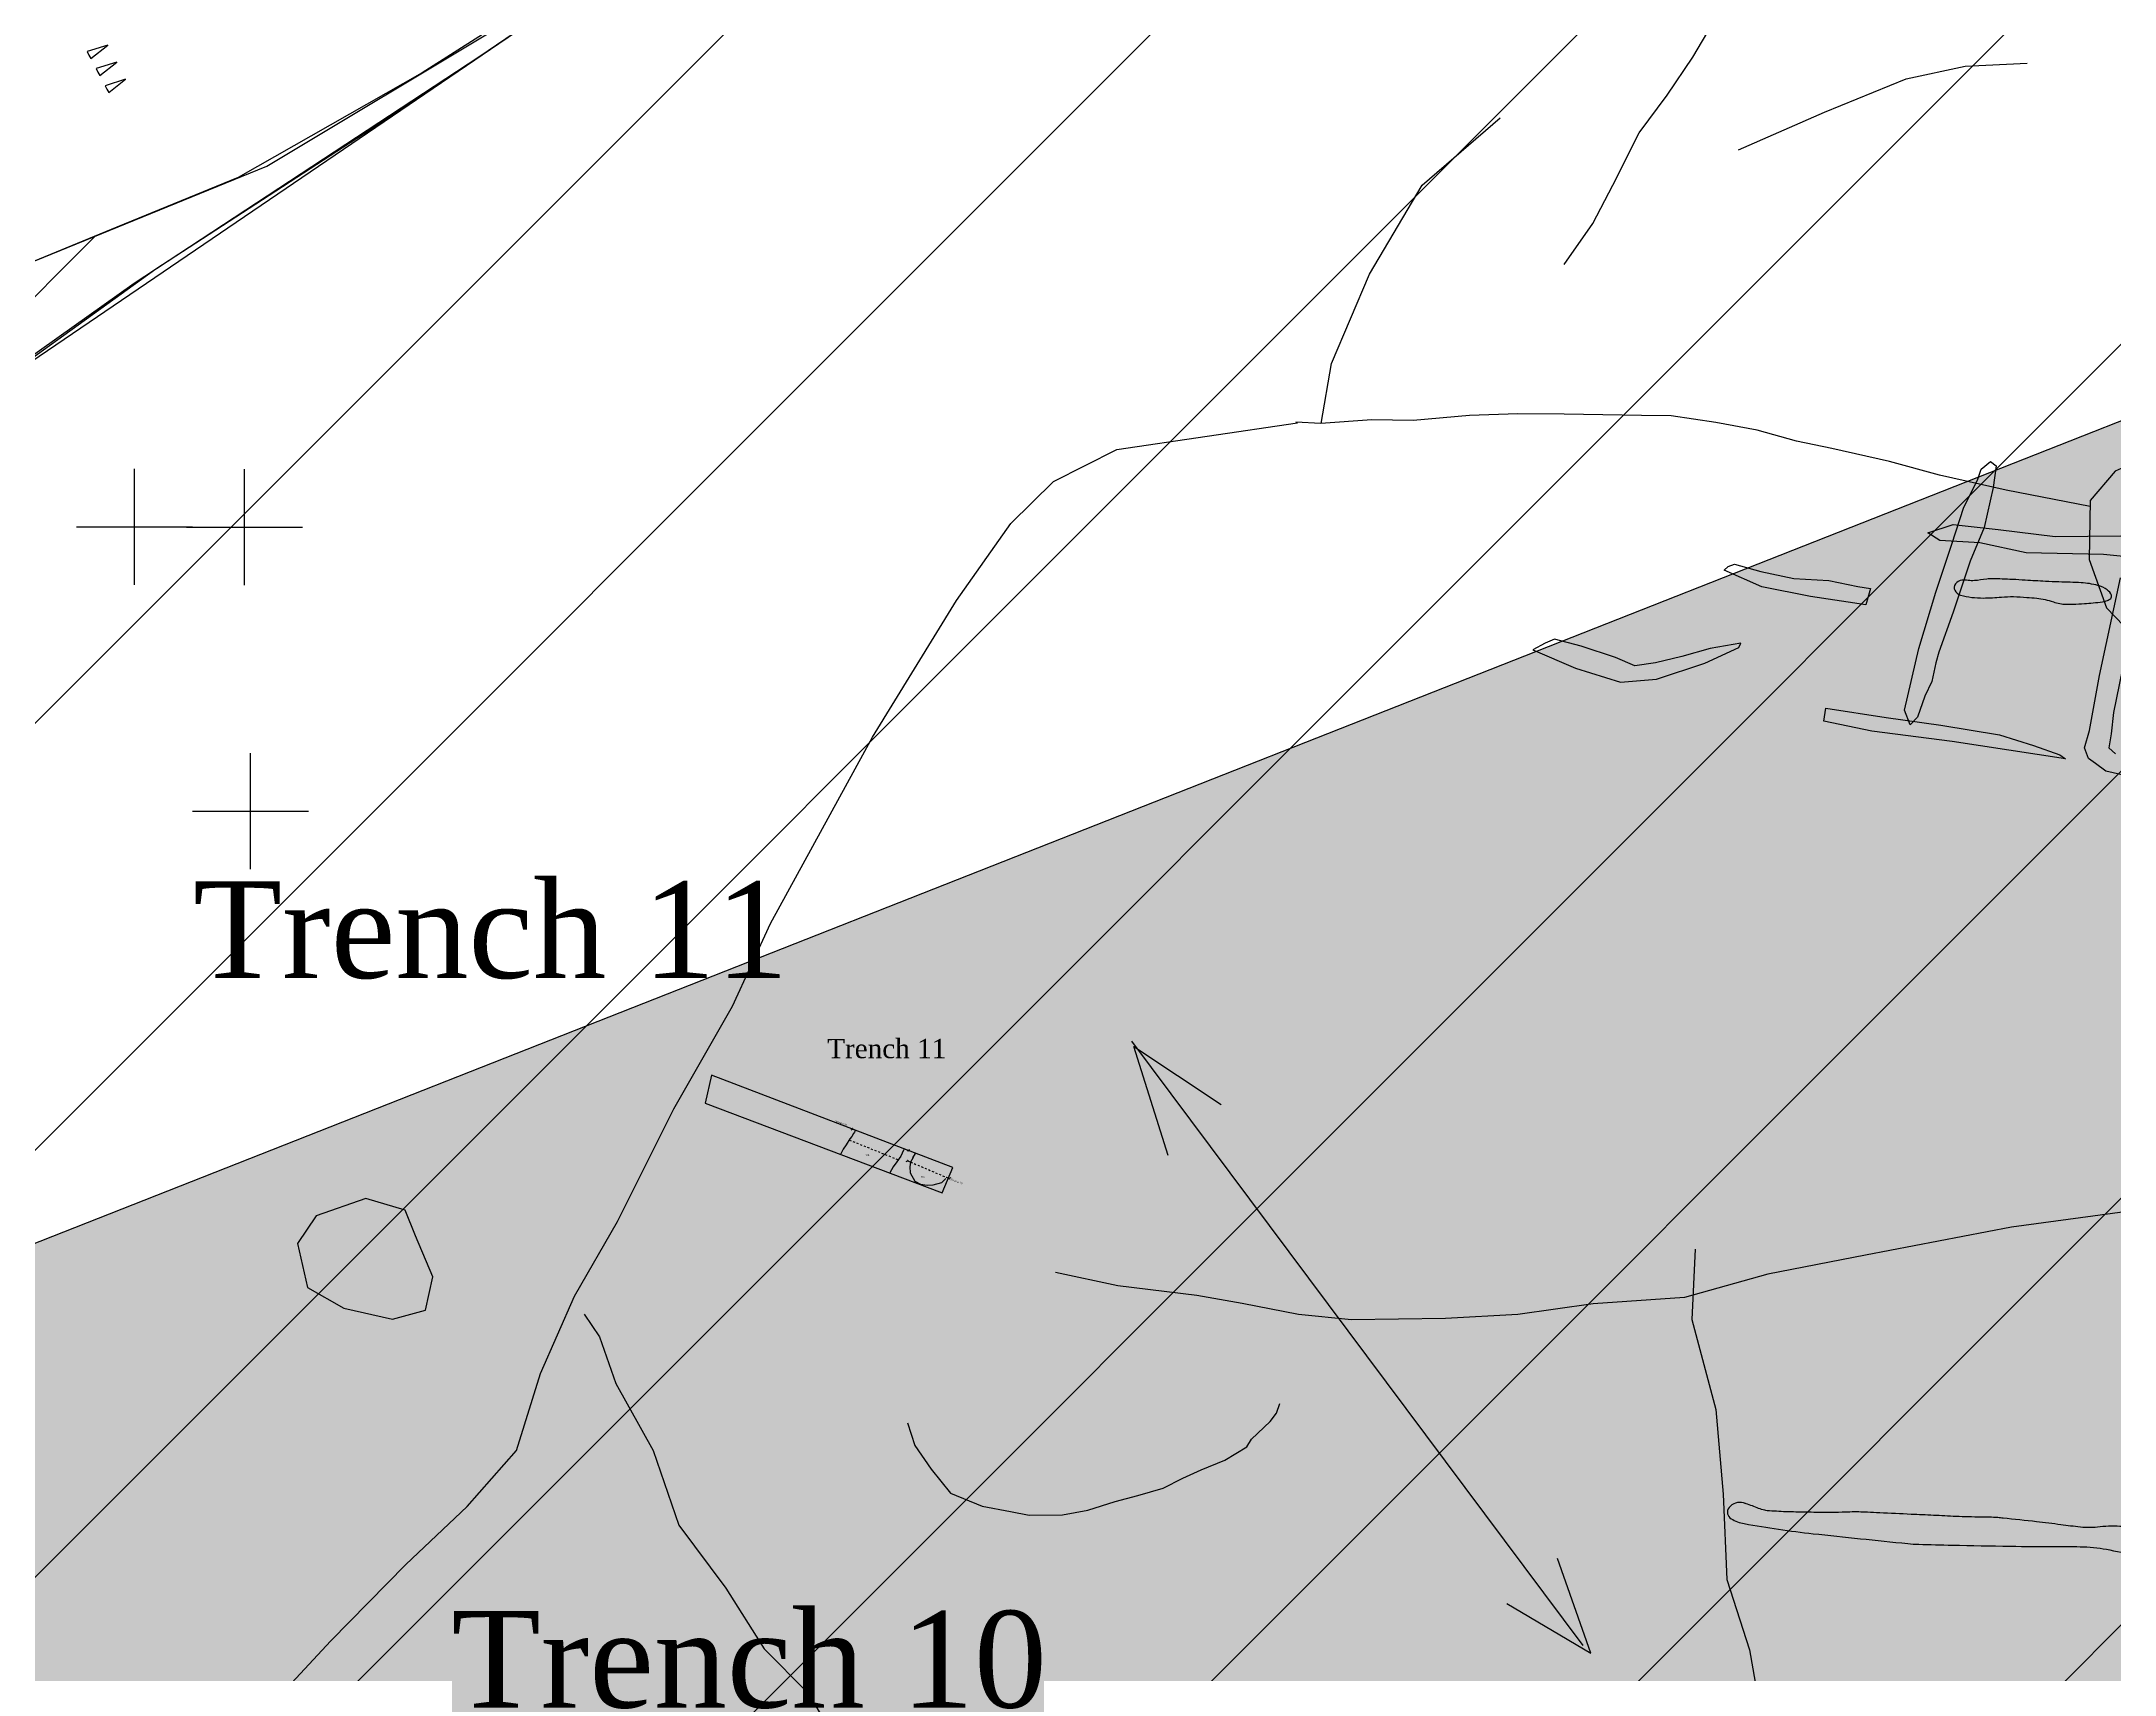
# Model space of a CAD drawing. Header units: feet. Extents: x 442639 to 445151, y 513727 to 516000.
# Drawn here: x 443395.2 to 443502.5, y 515028.6 to 515113.1 of the extents above; entities that cross this region are included whole.
import ezdxf

# ---------------------------------------------------------------- set-up
doc = ezdxf.new("R2010")
doc.units = ezdxf.units.FT
doc.header["$MEASUREMENT"] = 0
doc.header["$PDMODE"] = 2
doc.header["$PDSIZE"] = 3
doc.linetypes.add('DASHDOT', pattern=[1, 0.5, -0.25, 0, -0.25])
doc.layers.get('0').update_dxf_attribs({"linetype": 'CONTINUOUS'})
for name, color, linetype in [('AI', 14, 'CONTINUOUS'), ('CM1', 8, 'CONTINUOUS'), ('CROPMARKS', 5, 'CONTINUOUS'), ('CROPMARKSII', 7, 'CONTINUOUS'), ('FEATURES', 7, 'CONTINUOUS'), ('FIELDBOUNDARY', 82, 'CONTINUOUS'), ('FW_AREA97', 8, 'CONTINUOUS'), ('GEOAREA', 4, 'CONTINUOUS'), ('HACHURE', 7, 'CONTINUOUS'), ('HEADINGS1', 7, 'CONTINUOUS'), ('MEDPOT', 72, 'CONTINUOUS'), ('PDA', 1, 'CONTINUOUS'), ('PDA2000', 6, 'CONTINUOUS'), ('PHASE3A', 7, 'CONTINUOUS'), ('PLANNINGAREA', 7, 'CONTINUOUS'), ('TRENCH', 1, 'CONTINUOUS')]:
    doc.layers.add(name, color=color, linetype=linetype)
doc.styles.get("Standard").update_dxf_attribs({"font": 'times.ttf', "height": 2})

# ---------------------------------------------------------------- blocks, each defined once
blk = doc.blocks.new('A$CD1F4')
blk.add_lwpolyline([(0.76, 0.49), (0.56, 0.26), (0.01, 0.26)])
for points in [[(0.01, 0.26), (0.76, 0.49), (0.56, 0.26)], [(0.01, 0.26), (0.56, 0.26), (0.76, 0.01)]]:
    blk.add_solid(points)

msp = doc.modelspace()

# ---------------------------------------------------------------- hatches: boundary and pattern name
at = {"layer": 'FW_AREA97', "ltscale": 100}
h = msp.add_hatch(dxfattribs=at)
h.set_pattern_fill('ANSI31', color=8, scale=125, style=0)
h.paths.add_polyline_path([(443587.98, 515216.42), (443587.01, 515217.52), (443572.6, 515207.83), (443554.94, 515197.49), (443537.91, 515187.54), (443512.94, 515172.36), (443493.96, 515160.98), (443460.41, 515139.8), (443431.98, 515122.34), (443414.9, 515111.47), (443405.38, 515106.05), (443399.1, 515103.48), (443393.6, 515101.23), (443388.41, 515100.39), (443382.73, 515099.19), (443382.07, 515096.91), (443382.4, 515095.15), (443383.54, 515088.92), (443383.56, 515083.88), (443382.19, 515078.12), (443381.03, 515073.43), (443384.22, 515057.63), (443318.71, 515029.56), (443254, 515002.67), (443234.43, 514993.64), (443208.08, 514982), (443180.76, 514970.83), (443151.71, 514959.13), (443125.98, 514948.74), (443135.65, 514903.45), (443139.61, 514884.67), (443178.62, 514701.91), (443209.06, 514703.71), (443226.82, 514704.52), (443230.58, 514708.16), (443242.22, 514710.21), (443252.61, 514710.95), (443261.81, 514711.15), (443272.89, 514709.47), (443279.94, 514710.57), (443284.83, 514712.06), (443293.88, 514712.38), (443306.49, 514711.4), (443312.9, 514711.58), (443321.46, 514712.02), (443331.49, 514712.65), (443343.24, 514714.16), (443419.66, 514722.59), (443437.93, 514724.52), (443451.34, 514726.38), (443463.09, 514728.09), (443474.14, 514729.71), (443483.15, 514730.81), (443493.31, 514731.46), (443499.82, 514717.34), (443505.96, 514717.73), (443516.9, 514718.8), (443528.37, 514721.11), (443537.76, 514722.36), (443555.62, 514723.33), (443565.19, 514722.57), (443571.9, 514721.98), (443575.66, 514722.2), (443577.3, 514722.3), (443621.21, 514712.31), (443656.08, 514706.29), (443682.6, 514701.88), (443707.12, 514697.61), (443718.23, 514696.19), (443714.65, 514598.29), (443713.04, 514556.32), (443712.42, 514504.67), (443712.31, 514456.32), (443712.23, 514418.29), (443716.39, 514403.7), (443727.18, 514401.07), (443733.59, 514379.74), (443741.52, 514358.02), (443744.91, 514351.83), (443767.7, 514356.86), (443784.61, 514360.77), (443804.5, 514365.45), (443826.87, 514370.79), (443845.14, 514375.04), (443861.88, 514378.9), (443915.08, 514200), (443906.52, 514038.62), (443921, 514037.3), (443931.51, 514036.69), (443947.55, 514036.81), (443967.07, 514036.93), (443981.75, 514037.93), (444001.14, 514037.55), (444024.02, 514034.04), (444038.94, 514033.83), (444056.89, 514033.62), (444074.8, 514033.06), (444089.09, 514031.85), (444101.61, 514031.79), (444113.95, 514032.79), (444123.01, 514034.11), (444123.49, 514029.37), (444179.61, 514028.12), (444375.8, 514023.78), (444377.95, 514033.21), (444378.25, 514062.76), (444378.09, 514070.07), (444377.95, 514077.67), (444378.36, 514088.65), (444378.86, 514096.5), (444379.9, 514103.88), (444382.11, 514122.09), (444382.78, 514132.46), (444385.05, 514147.01), (444387.53, 514164.56), (444389.71, 514186.92), (444391.96, 514209.43), (444393.19, 514220.45), (444393.63, 514228.98), (444395.34, 514261.94), (444396.72, 514283.83), (444397.38, 514301.94), (444396.77, 514312.79), (444397.09, 514320.18), (444397.47, 514332.25), (444395.48, 514362.22), (444394.14, 514387.13), (444391.23, 514408.39), (444396.92, 514413.69), (444401.22, 514435.02), (444402.77, 514457.91), (444405.47, 514495.24), (444410.11, 514529.55), (444417.17, 514561.61), (444433.17, 514600.37), (444445.84, 514629.85), (444455.11, 514659.04), (444464.29, 514692.27), (444472.22, 514718.6), (444475.44, 514733.88), (444488.39, 514761.65), (444498.75, 514784.17), (444527.77, 514804.41), (444584.34, 514844.97), (444588.42, 514851.99), (444592.66, 514859.27), (444594.77, 514862.5), (444596.98, 514866.39), (444598.72, 514870.61), (444611.21, 514897.78), (444621.23, 514922.34), (444629.07, 514942.42), (444635.48, 514956.79), (444636.39, 514966.77), (444638.56, 514973.33), (444644.32, 514984.92), (444649.1, 514996.08), (444581.11, 515024.08), (444596.39, 515068.32), (444336.75, 515100), (444319.51, 515100.56), (444303.71, 515101.47), (444281.57, 515103.67), (444245.74, 515107.23), (444205.94, 515110.68), (444194.37, 515112.26), (444162.32, 515117.02), (444139.13, 515119.15), (444119.95, 515119.97), (444093.77, 515121.63), (444085.46, 515122.11), (444057.94, 515138.01), (444004.9, 515142.77), (444002.01, 515131.64), (444000, 515122.42), (443999.07, 515110.47), (443998.89, 515097.84), (443997.84, 515086.91), (443992.67, 515065.27), (443985.83, 515030.17), (443974.5, 514977.22), (443969.91, 514974.09), (443965.16, 514973.73), (443962.39, 514975.36), (443950.05, 514978.69), (443943.97, 514976.45), (443795.15, 514953.04), (443786.9, 514952.36), (443728.66, 514937.26), (443713.62, 514985.75), (443699.92, 514992.36), (443696.24, 515003), (443692.28, 515017.76), (443687.48, 515027.81), (443679.88, 515041.36), (443672.69, 515053.24), (443666.54, 515059.22), (443649.37, 515102.32), (443639.18, 515121.19), (443626.88, 515153.74), (443593.81, 515207.04)])
at = {"layer": 'GEOAREA', "ltscale": 100}
h = msp.add_hatch(color=256, dxfattribs=at)
h.paths.add_polyline_path([(443360, 514713.43), (443420, 514713.43), (443420, 514513.43), (443360, 514513.43)])
h.paths.add_polyline_path([(443161.3, 514956.17), (443259.24, 514712.97), (443265.02, 514715.53), (443265.35, 514714.69), (443282.2, 514714.85), (443293.91, 514714.21), (443300.25, 514713.29), (443301.92, 514714.04), (443221.12, 514915.56), (443333.24, 514960.74), (443427.48, 514725.7), (443429.23, 514726.39), (443429.6, 514725.69), (443440.81, 514730.09), (443442.16, 514728.53), (443447.24, 514730.42), (443448.24, 514728.6), (443453.83, 514728.86), (443486.12, 514741.69), (443389.25, 514983.38), (443400.11, 514987.7), (443388.72, 515022.13), (443384.68, 515039.8), (443386.19, 515044.84), (443385.55, 515046.68)])
h.paths.add_polyline_path([(443475.55, 514974.96), (443494.04, 514982.2), (443528.27, 514895.27), (443598.68, 514934.88), (443568.37, 515011.26), (443605.44, 515025.95), (443633.22, 514955.52), (443668.45, 514975.1), (443649.94, 515021.85), (443668.44, 515029.35), (443616.21, 515161.7), (443614.21, 515161.11), (443596.59, 515194.88), (443509.51, 515160.6), (443523.97, 515123.28), (443505.55, 515116), (443512.86, 515097.39), (443383.1, 515046.26), (443405.13, 514990.4), (443460.79, 515012.21)])
h.paths.add_polyline_path([(443790.65, 515270.83), (443603.97, 515197.6), (443614.29, 515171.16), (443628.27, 515143.04), (443775.08, 515200.38), (443868.78, 514960.66), (443876.51, 514963.64), (443877.71, 514961.96), (443906.76, 514973.29)])
h.paths.add_polyline_path([(443689.64, 514984.39), (443668.53, 514973.81), (443650.78, 514962.25), (443637.27, 514954.51), (443740.91, 514697.98), (443746.03, 514696.62), (443750.91, 514696.61), (443761.75, 514694.84), (443779.89, 514693.64), (443790.72, 514690.55), (443806.2, 514690.19), (443808.45, 514691.12)])
h.paths.add_polyline_path([(443584.52, 514924.29), (443566.74, 514914.94), (443551.46, 514904.7), (443532.46, 514893.52), (443602.45, 514721.25), (443620.62, 514717.01), (443626.38, 514714.97), (443645.65, 514712.1), (443666.28, 514707.46), (443671.59, 514709.52)])
at = {"layer": 'TRENCH', "ltscale": 100}
h = msp.add_hatch(color=256, dxfattribs=at)
h.paths.add_polyline_path([(443444.35, 515139.57), (443443.37, 515141.01), (443407.55, 515121.49), (443408.2, 515120.09)])
h.paths.add_polyline_path([(443483.25, 515162), (443484.9, 515162.65), (443466.73, 515198.21), (443465.42, 515197.54)])
h.paths.add_polyline_path([(443517.75, 515184.37), (443518.62, 515182.72), (443550.31, 515203.13), (443548.72, 515204.45)])
h.paths.add_polyline_path([(443679.5, 515139.26), (443681.18, 515139.75), (443643.75, 515232.77), (443642.15, 515232.13)], flags=17)
h.paths.add_polyline_path([(443560.1, 515195.09), (443558.69, 515195.42), (443539.71, 515085.73), (443541.12, 515085.45)])
h.paths.add_polyline_path([(443441.82, 515053.5), (443442.37, 515054.81), (443429.88, 515059.6), (443429.55, 515058.14)])
h.paths.add_polyline_path([(443454.4, 515012.92), (443453.08, 515013.42), (443457.19, 515024.46), (443458.55, 515023.95)])
h.paths.add_polyline_path([(443526.59, 515085.07), (443525.15, 515084.89), (443540.61, 514936.24), (443542.14, 514936.49)])
h.paths.add_polyline_path([(443457.83, 514965.49), (443457.32, 514966.92), (443420.54, 514952.89), (443421.04, 514951.48)])
h.paths.add_polyline_path([(443586.69, 515064.09), (443587.93, 515064.66), (443598.83, 515036.69), (443597.52, 515036.26)])
h.paths.add_polyline_path([(443642.33, 515065.43), (443642.18, 515063.91), (443602.51, 515066.57), (443602.62, 515068.05)], flags=17)
h.paths.add_polyline_path([(443629.65, 515090.05), (443628.27, 515090.17), (443629.1, 515100.32), (443630.55, 515100.23)], flags=17)
h.paths.add_polyline_path([(443641.9, 515046.46), (443640.78, 515027.02), (443642.26, 515026.96), (443643.41, 515046.53)], flags=17)
h.paths.add_polyline_path([(443613.37, 514921.6), (443614.82, 514922.26), (443652.75, 514829.5), (443651.11, 514829.19)])
h.paths.add_polyline_path([(443748.7, 514887.44), (443747.54, 514886.42), (443800.31, 514826.51), (443801.53, 514827.65)])
h.paths.add_polyline_path([(443778.33, 515074.97), (443776.55, 515074.41), (443773.7, 515090.48), (443775.7, 515091.08)], flags=17)
h.paths.add_polyline_path([(443871.28, 515019.2), (443870.52, 515017.46), (443849.05, 515029.42), (443850.46, 515031.68)], flags=17)
h.paths.add_polyline_path([(443847.13, 515072.65), (443845.19, 515072.04), (443842.71, 515082.19), (443845.17, 515082.53)], flags=17)
h.paths.add_polyline_path([(444045.31, 514982.3), (444049.13, 514979.07), (444045.89, 514975.25), (444042.08, 514978.49)])
h.paths.add_polyline_path([(444115.96, 514979.57), (444120.01, 514982.5), (444122.94, 514978.45), (444118.9, 514975.52)])
h.paths.add_polyline_path([(444190.81, 514982.44), (444195.11, 514984.99), (444197.66, 514980.69), (444193.36, 514978.14)])
h.paths.add_polyline_path([(444048.71, 515084.2), (444052.38, 515087.59), (444055.78, 515083.92), (444052.1, 515080.52)])
h.paths.add_polyline_path([(444124.08, 515073.63), (444128.31, 515076.3), (444130.97, 515072.06), (444126.74, 515069.4)])
h.paths.add_polyline_path([(444049.72, 515169.78), (444054.69, 515170.27), (444055.18, 515165.3), (444050.21, 515164.81)])
h.paths.add_polyline_path([(444115.39, 515183.69), (444119.42, 515186.65), (444122.38, 515182.62), (444118.35, 515179.66)])
h.paths.add_polyline_path([(444185.17, 515149.89), (444188.84, 515153.29), (444192.23, 515149.62), (444188.56, 515146.22)])
edge = h.paths.add_edge_path()
edge.add_line((443661.11, 515245.62), (443660.64, 515247.34))
edge.add_line((443660.64, 515247.34), (443648.08, 515241.69))
edge.add_line((443648.08, 515241.69), (443637.36, 515236.49))
edge.add_line((443637.36, 515236.49), (443624.81, 515229.89))
edge.add_line((443624.81, 515229.89), (443612.5, 515223.26))
edge.add_line((443612.5, 515223.26), (443598.3, 515215.38))
edge.add_line((443598.3, 515215.38), (443599.54, 515213.85))
edge.add_line((443599.54, 515213.85), (443610.28, 515220.16))
edge.add_line((443610.28, 515220.16), (443621.44, 515226.21))
edge.add_line((443621.44, 515226.21), (443632.1, 515231.88))
edge.add_line((443632.1, 515231.88), (443644.21, 515237.87))
edge.add_line((443644.21, 515237.87), (443661.11, 515245.62))
edge.add_line((443876.09, 514893.12), (443976.09, 514893.12))

# ---------------------------------------------------------------- linework, layer by layer
at = {"layer": 'AI', "color": 17}
for points in [[(443578.69, 515126.03, 0.000001), (443578.9, 515127.37, 0.000001), (443579.05, 515128.32, 0.000039)], [(443502.94, 515036.23, 0.04841), (443501.77, 515036.21, -0.055879), (443500.75, 515036.2, -0.008089), (443499.74, 515036.32, 0.006435), (443498.48, 515036.48, 0.001393), (443496.75, 515036.66, 0.008643), (443496.47, 515036.69, 0.01738), (443495.6, 515036.72, -0.011703), (443494.31, 515036.75, -0.000091), (443493.15, 515036.81, 0.000095), (443491.99, 515036.86, 0.000124), (443490.36, 515036.94, 0.00032), (443489.73, 515036.97, 0.019343), (443488.82, 515036.98, -0.011021), (443487.22, 515036.96, -0.002012), (443486.68, 515036.97, -0.001034), (443485.63, 515036.99, -0.008969), (443484.65, 515037.04, -0.036296), (443484.41, 515037.07, -0.048167), (443484.09, 515037.17, 0.022981), (443483.44, 515037.41, 0.003146), (443483.4, 515037.42, 0.001369), (443483.31, 515037.45, 0.30747), (443482.56, 515037.21, 0.455198), (443482.67, 515036.63, 0.087576), (443483.35, 515036.38, 0.01747), (443486.91, 515035.86, 0.002031), (443491.81, 515035.35, 0.017682), (443492.38, 515035.31, 0.00247), (443494.12, 515035.27, 0.001436), (443497.11, 515035.21, 0.00469), (443499.51, 515035.2, -0.008003), (443500.92, 515035.18, -0.046481), (443502.27, 515035.02, 0.039378), (443503.86, 515034.81, 0.005134)]]:
    msp.add_lwpolyline(points, format="xyb", dxfattribs=at)
for points in [[(443491.64, 515078.49), (443492.39, 515081.68), (443493.27, 515084.6), (443494.09, 515087.07), (443494.72, 515088.99), (443495.43, 515090.39), (443495.61, 515090.96), (443496.1, 515091.36), (443496.39, 515091.13), (443496.24, 515090.01), (443495.77, 515087.94), (443495.04, 515086.2), (443494.16, 515083.56), (443493.42, 515081.49), (443493.27, 515080.94), (443493.06, 515079.96), (443492.69, 515079.21), (443492.31, 515078.13), (443491.93, 515077.72)], [(443511.31, 515085.8), (443507.41, 515085.99), (443501.95, 515086.54), (443497.94, 515086.63), (443495.55, 515087.14), (443493.48, 515087.26), (443492.86, 515087.66), (443494.17, 515088.1), (443496.5, 515087.84), (443499.45, 515087.48), (443502.83, 515087.51), (443505.69, 515087.28), (443508.18, 515087.03), (443509.79, 515086.73), (443510.76, 515086.42), (443510.79, 515086.33)], [(443489.65, 515083.93), (443486.78, 515084.37), (443484.25, 515084.87), (443482.3, 515085.73), (443482.51, 515085.92), (443482.84, 515086.05), (443484.21, 515085.67), (443485.91, 515085.3), (443487.72, 515085.2), (443489.23, 515084.88), (443489.89, 515084.78)], [(443472.41, 515081.6), (443474.61, 515080.65), (443476.95, 515079.93), (443478.8, 515080.09), (443481.3, 515080.92), (443483.07, 515081.72), (443483.17, 515081.95), (443481.58, 515081.68), (443480.12, 515081.27), (443478.75, 515080.93), (443477.68, 515080.78), (443476.69, 515081.21), (443474.9, 515081.8), (443473.53, 515082.16), (443473.04, 515081.96)], [(443499.98, 515075.96), (443494.11, 515076.87), (443489.95, 515077.4), (443487.47, 515077.91), (443487.57, 515078.58), (443490.7, 515078.11), (443493.53, 515077.71), (443496.56, 515077.21), (443498.32, 515076.66), (443499.68, 515076.17)], [(443411.99, 515053.21), (443409.42, 515052.31), (443408.44, 515050.88), (443408.96, 515048.61), (443410.84, 515047.53), (443413.36, 515046.96), (443415.07, 515047.43), (443415.45, 515049.16), (443414.56, 515051.28), (443414.03, 515052.6)]]:
    msp.add_lwpolyline(points, close=True, dxfattribs=at)
msp.add_lwpolyline([(443494.25, 515084.69, 0.218112), (443494.55, 515084.44, 0.068793), (443495.72, 515084.29, 0.018809), (443496.67, 515084.34, -0.029614), (443497.28, 515084.36, -0.006755), (443497.97, 515084.32, -0.008888), (443498.49, 515084.28, -0.062007), (443499.35, 515084.09, 0.081192), (443500.02, 515083.97, 0.013008), (443500.37, 515083.97, 0.007713), (443500.96, 515084, 0.009172), (443501.41, 515084.04, 0.008421), (443501.89, 515084.09, 0.061966), (443502.15, 515084.16, 0.080416), (443502.32, 515084.27, 0.323038), (443502.36, 515084.43, 0.144915), (443502.14, 515084.71, 0.088137), (443501.65, 515084.94, 0.053624), (443500.79, 515085.08, 0.002881), (443499.64, 515085.12, -0.0047), (443498.94, 515085.15, -0.00055), (443497.9, 515085.21, 0.000874), (443497.24, 515085.25, 0.003749), (443496.7, 515085.27, 0.004065), (443496.21, 515085.29, 0.047728), (443495.9, 515085.27, -0.023104), (443495.26, 515085.19, -0.05829), (443494.94, 515085.2, 0.05889), (443494.62, 515085.21, 0.21971), (443494.28, 515085.02, 0.275294)], format="xyb", close=True, dxfattribs=at)
for points in [[(443503.58, 515074.99), (443502.06, 515075.33), (443501.54, 515075.73), (443501.17, 515075.99), (443500.96, 515076.53), (443501.22, 515077.44), (443501.74, 515080.28), (443502.82, 515085.33)], [(443502.92, 515080.56), (443502.47, 515078.37), (443502.35, 515077.26), (443502.23, 515076.53), (443502.57, 515076.23)]]:
    msp.add_lwpolyline(points, dxfattribs=at)
at = {"layer": 'AI', "color": 7}
for points in [[(443451.62, 515061.36), (443474.99, 515030.08)], [(443453.52, 515055.43), (443451.74, 515061.07), (443456.27, 515058.07)], [(443471.06, 515032.24), (443475.41, 515029.67), (443473.68, 515034.57)]]:
    msp.add_lwpolyline(points, dxfattribs=at)
at = {"layer": 'CM1', "ltscale": 100, "flags": 128}
for points in [[(443461.44, 515093.33), (443461.98, 515096.43), (443463.94, 515101.05), (443466.67, 515105.66), (443470.71, 515109.14)], [(443515.09, 515094.24), (443511.45, 515093.22), (443508.32, 515092.67), (443504.57, 515091.76), (443502.55, 515090.85), (443501.25, 515089.34), (443501.21, 515086.28), (443502.11, 515083.78), (443504.34, 515081.45), (443507.06, 515079.37), (443509.95, 515077.41), (443511.66, 515074.12), (443513.04, 515071.7)], [(443396.44, 515014.35), (443399.7, 515018.84), (443403.07, 515022.36), (443406.32, 515026.17), (443410.18, 515030.31), (443414.06, 515034.27), (443417.24, 515037.26), (443419.78, 515040.17), (443421.02, 515044.15), (443422.78, 515048.15), (443425.01, 515052.02), (443427.93, 515057.85), (443430.97, 515063.16), (443432.93, 515067.44), (443438.22, 515077.08), (443442.57, 515084.16), (443445.37, 515088.14), (443447.59, 515090.32), (443450.87, 515091.97), (443460.22, 515093.36)], [(443501.25, 515089.03), (443496.9, 515089.88), (443493.45, 515090.64), (443490.86, 515091.35), (443487.89, 515092.02), (443486.05, 515092.41), (443484.02, 515092.98), (443481.88, 515093.38), (443479.56, 515093.72), (443478.03, 515093.74), (443474.03, 515093.8), (443471.63, 515093.83), (443469.13, 515093.73), (443466.21, 515093.48), (443464.06, 515093.51), (443461.42, 515093.32), (443460.14, 515093.39)], [(443525.21, 515053.28), (443521.78, 515054.47), (443519.01, 515054.87), (443515.63, 515054.44), (443510.7, 515054), (443503.06, 515052.52), (443497.18, 515051.72), (443489.63, 515050.27), (443484.57, 515049.29), (443480.25, 515048.08), (443475.52, 515047.75), (443471.63, 515047.21), (443467.88, 515047), (443463.01, 515046.93), (443460.27, 515047.2), (443457.36, 515047.78), (443455.01, 515048.18), (443450.91, 515048.69), (443447.69, 515049.38)], [(443480.8, 515050.59), (443480.63, 515046.94), (443481.87, 515042.28), (443482.26, 515037.91), (443482.45, 515033.49), (443483.62, 515029.84), (443484.51, 515024.73), (443486.43, 515019.95), (443488.12, 515015.65), (443490.58, 515011.28), (443492.39, 515006.41), (443494.47, 515003.24), (443498.53, 514991.68)], [(443423.29, 515047.23), (443424.08, 515046.05), (443424.92, 515043.64), (443426.86, 515040.16), (443428.19, 515036.3), (443430.63, 515033.04), (443432.61, 515029.9), (443434.86, 515027.63), (443436.93, 515024.19), (443439.39, 515021.6), (443441.33, 515018.93), (443443.09, 515016.98), (443444.19, 515015.52), (443447.45, 515010.57), (443448.97, 515007.19), (443450.2, 515005)], [(443440.02, 515041.59), (443440.4, 515040.43), (443441.26, 515039.2), (443442.25, 515037.96), (443443.89, 515037.28), (443445.36, 515037), (443446.33, 515036.82), (443448.06, 515036.83), (443449.36, 515037.07), (443450.78, 515037.52), (443451.96, 515037.83), (443453.26, 515038.22), (443454.29, 515038.73), (443455.23, 515039.17), (443456.46, 515039.66), (443457.6, 515040.36), (443457.84, 515040.76), (443458.8, 515041.66), (443459.13, 515042.1), (443459.3, 515042.6)]]:
    msp.add_lwpolyline(points, dxfattribs=at)
at = {"layer": 'CROPMARKS', "ltscale": 100, "flags": 128}
msp.add_lwpolyline([(443501.25, 515089.03), (443496.9, 515089.88), (443493.45, 515090.64), (443490.86, 515091.35), (443487.89, 515092.02), (443486.05, 515092.41), (443484.02, 515092.98), (443481.88, 515093.38), (443479.56, 515093.72), (443478.03, 515093.74), (443474.03, 515093.8), (443471.63, 515093.83), (443469.13, 515093.73), (443466.21, 515093.48), (443464.06, 515093.51), (443461.42, 515093.32), (443460.14, 515093.39)], dxfattribs=at)
at = {"layer": 'CROPMARKSII', "ltscale": 100}
for points in [[(443474.03, 515101.56), (443475.51, 515103.68), (443476.54, 515105.65), (443477.9, 515108.36), (443479.36, 515110.31), (443480.69, 515112.28), (443481.68, 515113.98), (443482.22, 515115.21), (443482.81, 515116.48), (443483.39, 515118.49), (443483.87, 515120.26), (443484.08, 515122.09), (443484.17, 515122.6)], [(443483.05, 515107.48), (443487.51, 515109.43), (443491.73, 515111.16), (443494.78, 515111.81), (443498, 515111.98)]]:
    msp.add_lwpolyline(points, dxfattribs=at)
at = {"layer": 'FEATURES', "linetype": 'Continuous', "flags": 128}
for points in [[(443437.34, 515056.74), (443437.29, 515056.65), (443437.24, 515056.57), (443437.14, 515056.42), (443437.05, 515056.29), (443436.85, 515055.99), (443436.7, 515055.77), (443436.56, 515055.49)], [(443439.86, 515055.77), (443439.83, 515055.73), (443439.82, 515055.71), (443439.69, 515055.4), (443439.48, 515055.11), (443439.29, 515054.84), (443439.11, 515054.53)], [(443440.32, 515055.33), (443440.19, 515055.09), (443440.15, 515054.84), (443440.17, 515054.54), (443440.41, 515054.11), (443440.7, 515053.95), (443441.05, 515053.9), (443441.35, 515053.92), (443441.8, 515054.04), (443442.02, 515054.24)]]:
    msp.add_lwpolyline(points, dxfattribs=at)
at = {"layer": 'FEATURES', "linetype": 'DASHDOT', "ltscale": 0.1, "flags": 128}
for points in [[(443439.54, 515055.21), (443437.01, 515056.23)], [(443440.19, 515055.09), (443442.04, 515054.31)]]:
    msp.add_lwpolyline(points, dxfattribs=at)
at = {"layer": 'FEATURES', "linetype": 'Continuous'}
msp.add_lwpolyline([(443440.3, 515055.31), (443440.45, 515055.54)], dxfattribs=at)
at = {"layer": 'FIELDBOUNDARY'}
msp.add_lwpolyline([(443393.15, 515101.05), (443406.86, 515106.65), (443418.88, 515113.86), (443433.52, 515123.34), (443449.04, 515132.52), (443462.47, 515141.12), (443482.61, 515154.16), (443498.24, 515163.54), (443516.68, 515174.6), (443530.4, 515183), (443543.63, 515191), (443558.25, 515199.38), (443575.68, 515209.65), (443583.9, 515215.39), (443595.13, 515223.1), (443613.66, 515234.36), (443627.39, 515242.45), (443636.11, 515249.18), (443654.36, 515263.33), (443654.36, 515263.33), (443663.31, 515273.26), (443662.21, 515287.93)], dxfattribs=at)
at = {"layer": 'FW_AREA97', "color": 8, "ltscale": 100}
msp.add_lwpolyline([(443687.48, 515027.81), (443679.88, 515041.36), (443672.69, 515053.24), (443666.54, 515059.22), (443649.37, 515102.32), (443639.18, 515121.19), (443626.88, 515153.74), (443593.81, 515207.04), (443587.98, 515216.42), (443587.01, 515217.52), (443572.6, 515207.83), (443554.94, 515197.49), (443537.91, 515187.54), (443512.94, 515172.36), (443493.96, 515160.98), (443460.41, 515139.8), (443431.98, 515122.34), (443414.9, 515111.47), (443405.38, 515106.05), (443399.1, 515103.48), (443393.6, 515101.23)], dxfattribs=at)
at = {"layer": 'GEOAREA', "ltscale": 100}
msp.add_lwpolyline([(443475.55, 514974.96), (443494.04, 514982.2), (443528.27, 514895.27), (443598.68, 514934.88), (443568.37, 515011.26), (443605.44, 515025.95), (443633.22, 514955.52), (443668.45, 514975.1), (443649.94, 515021.85), (443668.44, 515029.35), (443616.21, 515161.7), (443614.21, 515161.11), (443596.59, 515194.88), (443509.51, 515160.6), (443523.97, 515123.28), (443505.55, 515116), (443512.86, 515097.39), (443383.1, 515046.26), (443405.13, 514990.4), (443460.79, 515012.21)], close=True, dxfattribs=at)
at = {"layer": 'HACHURE', "ltscale": 100}
for points in [[(443397.65, 515112.39), (443397.75, 515112.21), (443398.62, 515112.91), (443397.56, 515112.57)], [(443398.11, 515111.51), (443398.21, 515111.33), (443399.09, 515112.02), (443398.02, 515111.69)], [(443398.58, 515110.62), (443398.68, 515110.45), (443399.55, 515111.14), (443398.49, 515110.8)]]:
    msp.add_lwpolyline(points, close=True, dxfattribs=at)
at = {"layer": 'MEDPOT'}
for p in [(443400.01, 515087.97), (443405.7, 515087.95), (443406.02, 515073.26)]:
    msp.add_point(p, dxfattribs=at)
at = {"layer": 'PDA', "ltscale": 100}
msp.add_lwpolyline([(443381.51, 515087.46), (443400, 515100.59), (443417.84, 515112.3), (443433.74, 515123.11), (443448.33, 515133.1), (443461.16, 515138.93), (443496.7, 515155.1), (443524.48, 515167.21), (443551.37, 515177.71), (443577.96, 515187.84), (443600.64, 515196.04), (443620.82, 515203.03), (443648.41, 515210.79), (443683.14, 515220.34), (443722.92, 515224.25), (443773.14, 515211.46), (443809.17, 515189.88), (443838.54, 515166.86), (443856.57, 515150.33), (443878.81, 515116.86), (443891.11, 515083.41), (443894.76, 515056.92), (443895.74, 515034.02), (443891.25, 515023.97)], dxfattribs=at)
at = {"layer": 'PDA2000', "ltscale": 100}
msp.add_lwpolyline([(443390.51, 515093.71), (443401.11, 515101.32), (443414.62, 515110.11), (443426.4, 515118.11), (443442.55, 515129.14), (443447.75, 515132.63), (443479.29, 515147.18), (443508.38, 515160.42), (443543.88, 515174.79), (443572.55, 515185.92), (443595.57, 515194.47), (443616.79, 515201.63), (443629.32, 515205.54), (443650.76, 515210.73), (443680.59, 515219.65), (443709, 515222.88), (443724.34, 515223.89), (443773.67, 515211.15)], dxfattribs=at)
at = {"layer": 'PLANNINGAREA'}
msp.add_lwpolyline([(443383.62, 515089.03), (443448.61, 515133.22), (443516.09, 515163.93), (443570.94, 515185.35), (443623.09, 515203.83), (443683.74, 515220.51), (443723, 515224.26), (443772.34, 515211.94), (443807.94, 515190.84), (443838.52, 515166.88), (443858.24, 515148.81), (443878.48, 515117.74), (443891, 515084.28), (443895.09, 515054.58), (443895.56, 515034.56)], dxfattribs=at)
at = {"layer": 'TRENCH', "linetype": 'Continuous'}
msp.add_lwpolyline([(443441.82, 515053.5), (443442.37, 515054.81), (443429.88, 515059.6), (443429.88, 515059.6), (443429.55, 515058.14)], close=True, dxfattribs=at)

# ---------------------------------------------------------------- block references
at = {"layer": 'PHASE3A', "xscale": 0.2764614202575494, "yscale": 0.2764614202575494, "zscale": 0.2764614202575494}
for p, rotation in [((443437.36, 515056.81), 158.5548241086809), ((443439.89, 515055.68), 338.5548241074616), ((443440.2, 515055.17), 158.5548241074616), ((443442.02, 515054.23), 338.5548241074616)]:
    msp.add_blockref('A$CD1F4', p, dxfattribs=dict(at, rotation=rotation))

# ---------------------------------------------------------------- texts
at = {"layer": 'FEATURES', "ltscale": 100}
for s, height, p in [('Trench 11', 1, (443435.87, 515060.47)), ('104', 0.1, (443437.82, 515055.41)), ('105', 0.1, (443440.71, 515054.28))]:
    msp.add_text(s, height=height, dxfattribs=at).set_placement(p)
for s, p in [('Section 31', (443436.27, 515057.18)), ('Section 30', (443442.25, 515054.16))]:
    msp.add_text(s, height=0.1, rotation=339.4762, dxfattribs=at).set_placement(p)
at = {"layer": 'HEADINGS1', "ltscale": 100}
for s, p in [('Trench 11', (443403.04, 515064.62)), ('Trench 10', (443416.42, 515026.86))]:
    msp.add_text(s, height=5, dxfattribs=at).set_placement(p)

doc.saveas('drawing.dxf')
